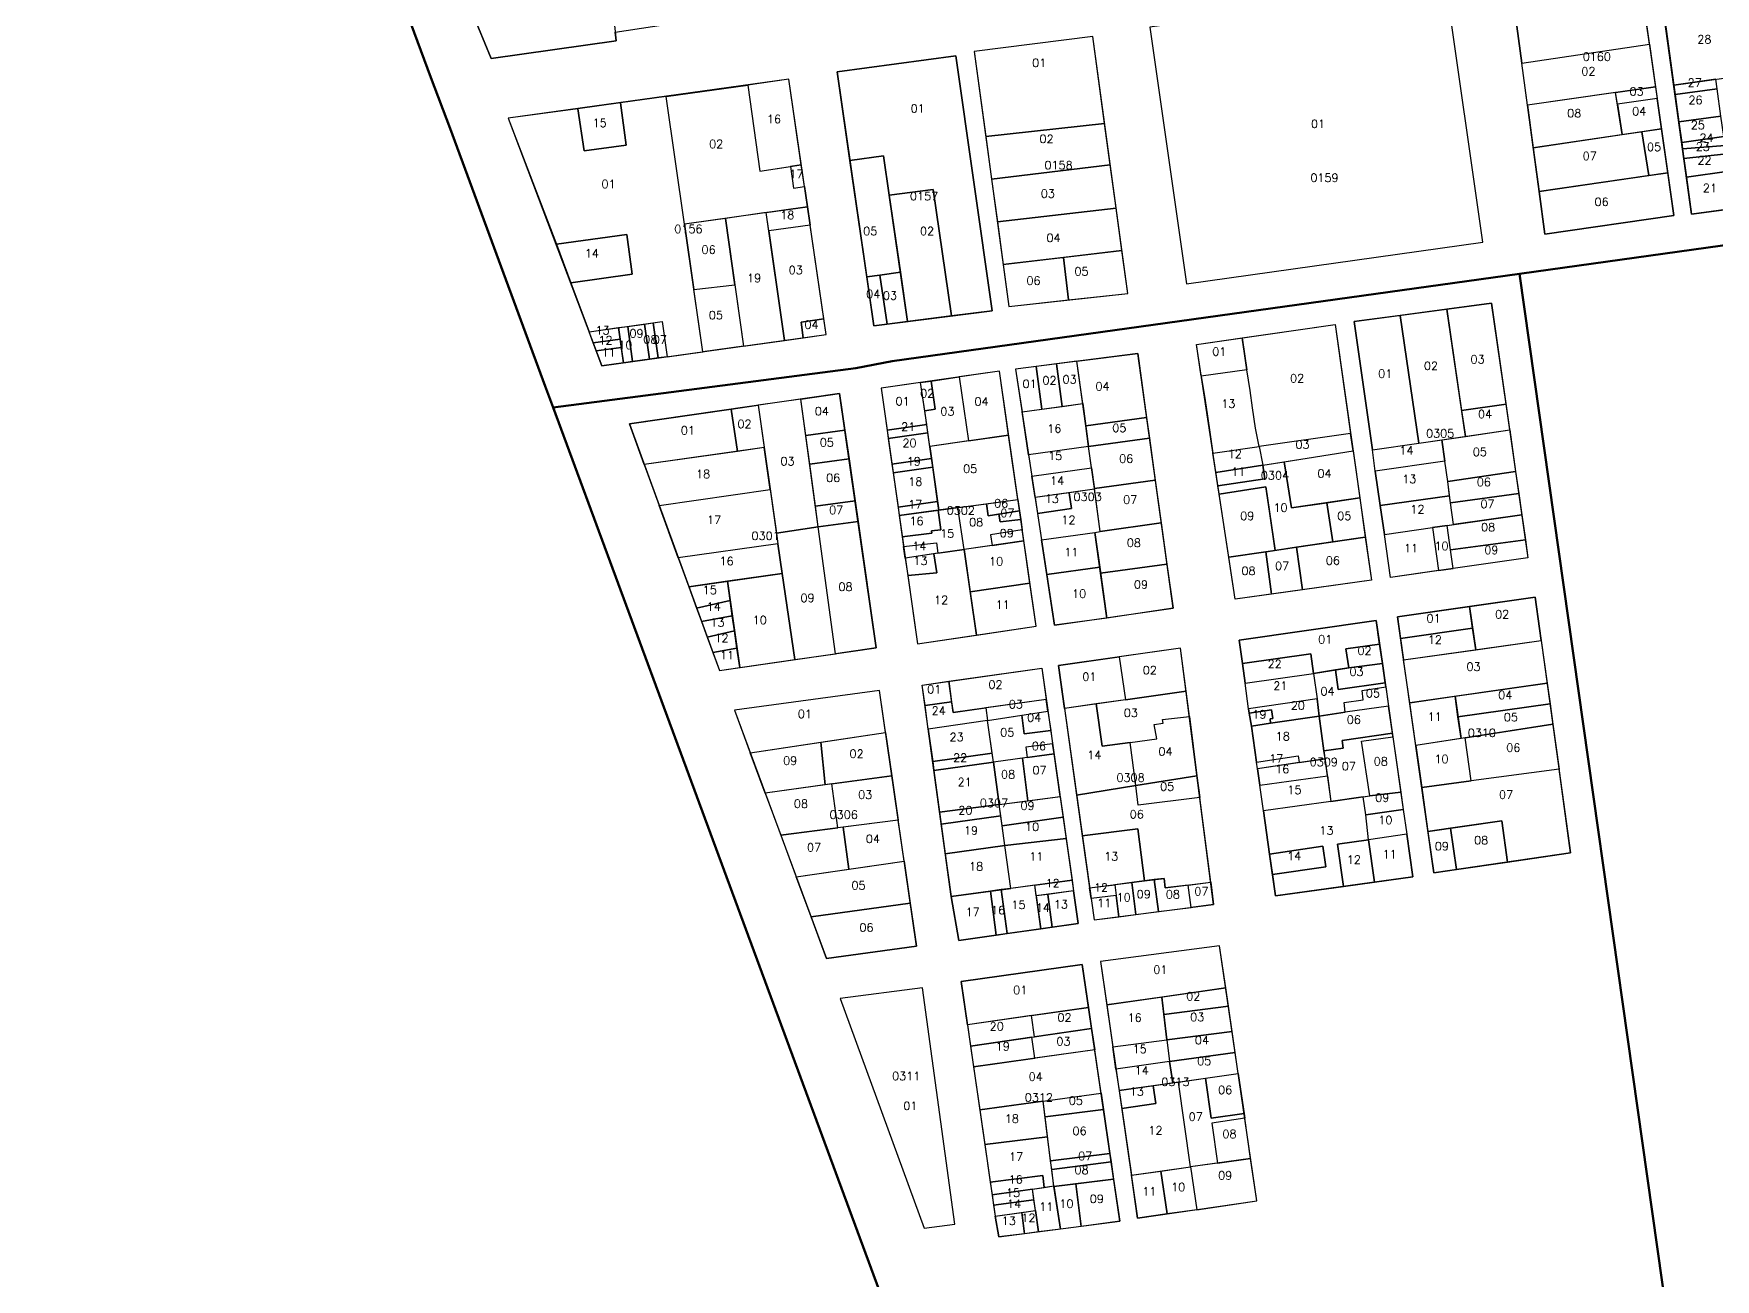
# Model space of a CAD drawing. Header units: inches. Extents: x 278406 to 279830, y 8664136 to 8666196.
# Drawn here: x 278406 to 279223, y 8665001 to 8665606 of the extents above; entities that cross this region are included whole.
import ezdxf
from ezdxf.enums import TextEntityAlignment as Align

# ---------------------------------------------------------------- set-up
doc = ezdxf.new("R2010")
doc.units = ezdxf.units.IN
doc.header["$MEASUREMENT"] = 0
for name, color, linetype in [('LOTE_PL', 4, 'Continuous'), ('LOTE_TXT', 7, 'ByLayer'), ('MZA_NRO', 1, 'Continuous'), ('SECTORES_PL', 7, 'ByLayer')]:
    doc.layers.add(name, color=color, linetype=linetype)
doc.layers.add('MZA_PL', color=7, linetype='Continuous', true_color=0xdc8a38)
doc.styles.add('LOTE_NRO', font='romand.shx')
doc.styles.add('MZA_NRO', font='romand.shx')

msp = doc.modelspace()

# ---------------------------------------------------------------- linework, layer by layer
at = {"layer": 'LOTE_PL'}
for points in [[(278689.1, 8665602.35), (278628.51, 8665593.86), (278613.11, 8665631.21), (278669.84, 8665651.83), (278683.59, 8665653.74), (278689.1, 8665602.35)], [(279184.66, 8665642.22), (279122.96, 8665633.54), (279128.67, 8665591.53), (279190.59, 8665600.74), (279184.66, 8665642.22)], [(278948.19, 8665608.96), (278966.01, 8665484.42), (279109.79, 8665504.65), (279091.98, 8665629.18), (278948.19, 8665608.96)], [(279202.42, 8665580.89), (279243.96, 8665586.74), (279239.59, 8665617.43), (279198.17, 8665611.6), (279202.42, 8665580.89)], [(278920.49, 8665604.43), (278862.97, 8665597.18), (278868.57, 8665555.9), (278926.21, 8665562.26), (278920.49, 8665604.43)], [(279190.59, 8665600.74), (279193.55, 8665580.05), (279131.42, 8665571.21), (279128.67, 8665591.53), (279190.59, 8665600.74)], [(278796.36, 8665587.31), (278853.93, 8665595.11), (278871.7, 8665471.38), (278851.86, 8665468.83), (278842.99, 8665530.26), (278821.69, 8665527.38), (278818.93, 8665546.47), (278802.58, 8665544.26), (278796.36, 8665587.31)], [(278781.96, 8665521.84), (278722.33, 8665513.34), (278713.49, 8665575.37), (278753.11, 8665580.91), (278758.82, 8665539.12), (278773.78, 8665541.34), (278775.26, 8665530.93), (278780.51, 8665531.73), (278781.96, 8665521.84)], [(278772.92, 8665583.68), (278753.11, 8665580.91), (278758.82, 8665539.12), (278778.99, 8665542.12), (278772.92, 8665583.68)], [(279194.35, 8665574.42), (279175.05, 8665571.55), (279174.14, 8665577.29), (279193.55, 8665580.05), (279194.35, 8665574.42)], [(279202.42, 8665580.89), (279203.04, 8665576.39), (279223.44, 8665579.08), (279222.77, 8665583.76), (279202.42, 8665580.89)], [(278713.49, 8665575.37), (278691.21, 8665572.25), (278693.95, 8665551.68), (278673.63, 8665548.99), (278670.51, 8665569.35), (278636.82, 8665564.81), (278660.28, 8665503.62), (278694.35, 8665508.3), (278696.95, 8665489.18), (278667.23, 8665484.87), (278676, 8665461.18), (278711.5, 8665466.12), (278713.93, 8665449.06), (278731.15, 8665451.45), (278713.49, 8665575.37)], [(278691.21, 8665572.25), (278670.51, 8665569.35), (278673.63, 8665548.99), (278693.95, 8665551.68), (278691.21, 8665572.25)], [(279134.25, 8665550.4), (279177.37, 8665556.82), (279174.14, 8665577.29), (279131.42, 8665571.21), (279134.25, 8665550.4)], [(279194.35, 8665574.42), (279175.05, 8665571.55), (279177.37, 8665556.82), (279196.47, 8665559.66), (279194.35, 8665574.42)], [(279203.04, 8665576.39), (279204.9, 8665562.97), (279225.32, 8665565.84), (279223.44, 8665579.08), (279203.04, 8665576.39)], [(279204.9, 8665562.97), (279206.27, 8665553.06), (279226.73, 8665555.94), (279225.32, 8665565.84), (279204.9, 8665562.97)], [(278926.21, 8665562.26), (278868.57, 8665555.9), (278871.38, 8665535.25), (278928.94, 8665542.14), (278926.21, 8665562.26)], [(279190.28, 8665536.93), (279186.94, 8665558.24), (279134.25, 8665550.4), (279137.13, 8665529.2), (279190.28, 8665536.93)], [(279196.47, 8665559.66), (279186.94, 8665558.24), (279190.28, 8665536.93), (279199.52, 8665538.28), (279196.47, 8665559.66)], [(279206.7, 8665549.93), (279227.35, 8665551.61), (279226.73, 8665555.94), (279206.27, 8665553.06), (279206.7, 8665549.93)], [(279207.35, 8665545.26), (279227.94, 8665547.45), (279227.35, 8665551.61), (279206.7, 8665549.93), (279207.35, 8665545.26)], [(279208.6, 8665536.22), (279229.13, 8665539.11), (279227.94, 8665547.45), (279207.35, 8665545.26), (279208.6, 8665536.22)], [(278778.99, 8665542.12), (278773.78, 8665541.34), (278775.26, 8665530.93), (278780.51, 8665531.73), (278778.99, 8665542.12)], [(278802.58, 8665544.26), (278818.93, 8665546.47), (278821.69, 8665527.38), (278827.08, 8665490.06), (278817.16, 8665488.71), (278810.73, 8665487.84), (278802.58, 8665544.26)], [(278928.94, 8665542.14), (278871.38, 8665535.25), (278874.2, 8665514.47), (278931.78, 8665521.23), (278928.94, 8665542.14)], [(279208.6, 8665536.22), (279211.09, 8665518.24), (279231.7, 8665521.02), (279229.13, 8665539.11), (279208.6, 8665536.22)], [(278821.69, 8665527.38), (278842.99, 8665530.26), (278851.86, 8665468.83), (278830.54, 8665466.09), (278821.69, 8665527.38)], [(279199.52, 8665538.28), (279137.13, 8665529.2), (279139.93, 8665508.57), (279202.48, 8665517.59), (279199.52, 8665538.28)], [(278746.76, 8665483.91), (278742.16, 8665516.17), (278722.33, 8665513.34), (278726.85, 8665481.63), (278746.76, 8665483.91)], [(278750.92, 8665454.2), (278770.83, 8665456.97), (278761.99, 8665518.99), (278742.16, 8665516.17), (278750.92, 8665454.2)], [(278783.26, 8665512.93), (278763.26, 8665510.08), (278761.99, 8665518.99), (278781.96, 8665521.84), (278783.26, 8665512.93)], [(278931.78, 8665521.23), (278874.2, 8665514.47), (278877, 8665493.8), (278934.58, 8665500.62), (278931.78, 8665521.23)], [(278783.26, 8665512.93), (278763.26, 8665510.08), (278770.83, 8665456.97), (278779.94, 8665458.24), (278778.88, 8665465.88), (278789.92, 8665467.42), (278783.26, 8665512.93)], [(278934.58, 8665500.62), (278906.23, 8665497.26), (278908.68, 8665476.63), (278937.41, 8665479.75), (278934.58, 8665500.62)], [(278817.16, 8665488.71), (278827.08, 8665490.06), (278830.54, 8665466.09), (278820.62, 8665464.78), (278817.16, 8665488.71)], [(278906.23, 8665497.26), (278877, 8665493.8), (278879.75, 8665473.49), (278908.68, 8665476.63), (278906.23, 8665497.26)], [(278750.92, 8665454.2), (278731.15, 8665451.45), (278726.85, 8665481.63), (278746.76, 8665483.91), (278750.92, 8665454.2)], [(278810.73, 8665487.84), (278817.16, 8665488.71), (278820.62, 8665464.82), (278814.17, 8665463.99), (278810.73, 8665487.84)], [(279114.03, 8665475.05), (279092.24, 8665472.11), (279099.45, 8665422.92), (279121.02, 8665426.08), (279114.03, 8665475.05)], [(278705.29, 8665447.85), (278697.15, 8665446.72), (278694.77, 8665463.79), (278702.91, 8665464.93), (278705.29, 8665447.85)], [(278709.53, 8665448.44), (278705.29, 8665447.85), (278702.91, 8665464.93), (278707.15, 8665465.52), (278709.53, 8665448.44)], [(278713.93, 8665449.06), (278709.53, 8665448.44), (278707.15, 8665465.52), (278711.5, 8665466.12), (278713.93, 8665449.06)], [(278789.92, 8665467.42), (278778.88, 8665465.88), (278779.94, 8665458.24), (278791.03, 8665459.79), (278789.92, 8665467.42)], [(279069.71, 8665469.11), (279047.24, 8665466.11), (279056.15, 8665403.86), (279078.74, 8665407.11), (279069.71, 8665469.11)], [(279092.24, 8665472.11), (279069.71, 8665469.11), (279078.74, 8665407.11), (279101.28, 8665410.42), (279092.24, 8665472.11)], [(278697.15, 8665446.72), (278692.69, 8665446.1), (278690.31, 8665463.17), (278694.77, 8665463.79), (278697.15, 8665446.72)], [(278970.84, 8665454.92), (278993, 8665458.16), (278995.3, 8665442.67), (278973.14, 8665439.67), (278970.84, 8665454.92)], [(279045.6, 8665411.74), (279001.22, 8665405.42), (278999.49, 8665414.42), (278998.05, 8665424.18), (278996.77, 8665432.74), (278995.3, 8665442.67), (278994.13, 8665450.55), (278993, 8665458.16), (279015.65, 8665461.46), (279038.12, 8665464.74), (279040.76, 8665446.05), (279045.6, 8665411.74)], [(278946.57, 8665419.64), (278917.05, 8665415.57), (278912.74, 8665446.83), (278942.31, 8665450.55), (278946.57, 8665419.64)], [(278855.7, 8665439.22), (278860.13, 8665408.24), (278879.63, 8665411.02), (278875.2, 8665442.01), (278855.7, 8665439.22)], [(278883.01, 8665443.08), (278886.17, 8665422.27), (278895.77, 8665423.59), (278892.92, 8665444.33), (278883.01, 8665443.08)], [(278892.92, 8665444.33), (278895.77, 8665423.59), (278905.67, 8665424.95), (278902.83, 8665445.58), (278892.92, 8665444.33)], [(278902.83, 8665445.58), (278905.67, 8665424.95), (278915.57, 8665426.32), (278912.74, 8665446.83), (278902.83, 8665445.58)], [(279001.22, 8665405.42), (278999.49, 8665414.42), (278998.05, 8665424.18), (278996.77, 8665432.74), (278995.3, 8665442.67), (278973.14, 8665439.67), (278974.62, 8665429.86), (278975.92, 8665421.3), (278977.44, 8665411.24), (278978.8, 8665402.24), (279001.22, 8665405.42)], [(278820.62, 8665413.34), (278839.85, 8665416.09), (278836.92, 8665436.53), (278817.7, 8665433.79), (278820.62, 8665413.34)], [(278842.07, 8665437.27), (278844.03, 8665423.55), (278838.88, 8665422.84), (278836.92, 8665436.53), (278842.07, 8665437.27)], [(278855.7, 8665439.22), (278860.13, 8665408.24), (278841.35, 8665405.55), (278838.88, 8665422.84), (278844.03, 8665423.55), (278842.07, 8665437.27), (278855.7, 8665439.22)], [(278758.02, 8665425.47), (278760.96, 8665404.99), (278748, 8665403.13), (278745.05, 8665423.61), (278758.02, 8665425.47)], [(278758.02, 8665425.47), (278766.94, 8665363.41), (278787.27, 8665366.47), (278778.81, 8665428.46), (278758.02, 8665425.47)], [(278800.17, 8665413.34), (278781.22, 8665410.76), (278778.81, 8665428.46), (278797.61, 8665431.16), (278800.17, 8665413.34)], [(278886.17, 8665422.27), (278915.57, 8665426.32), (278918.44, 8665405.48), (278889.32, 8665401.52), (278886.17, 8665422.27)], [(279121.02, 8665426.08), (279099.45, 8665422.92), (279101.28, 8665410.41), (279122.81, 8665413.55), (279121.02, 8665426.08)], [(278745.05, 8665423.61), (278748, 8665403.13), (278702.76, 8665396.76), (278695.56, 8665416.49), (278745.05, 8665423.61)], [(278821.18, 8665409.43), (278840.4, 8665412.18), (278839.85, 8665416.09), (278820.62, 8665413.34), (278821.18, 8665409.43)], [(278947.96, 8665409.5), (278918.44, 8665405.48), (278917.05, 8665415.57), (278946.57, 8665419.64), (278947.96, 8665409.5)], [(278802.17, 8665399.49), (278783.12, 8665396.89), (278781.22, 8665410.76), (278800.17, 8665413.34), (278802.17, 8665399.49)], [(278822.96, 8665396.96), (278842.19, 8665399.71), (278840.4, 8665412.18), (278821.18, 8665409.43), (278822.96, 8665396.96)], [(278950.77, 8665389.16), (278921.25, 8665385.09), (278918.44, 8665405.48), (278947.96, 8665409.5), (278950.77, 8665389.16)], [(279045.6, 8665411.74), (279001.22, 8665405.42), (279002.94, 8665396.45), (279024.5, 8665399.85), (279046.79, 8665403.36), (279045.6, 8665411.74)], [(279056.15, 8665403.86), (279078.74, 8665407.11), (279089.93, 8665408.76), (279091.37, 8665398.36), (279057.59, 8665393.55), (279056.15, 8665403.86)], [(279125.68, 8665393.42), (279092.71, 8665388.49), (279091.37, 8665398.36), (279089.93, 8665408.76), (279122.81, 8665413.55), (279125.68, 8665393.42)], [(278710.03, 8665376.85), (278763.9, 8665384.59), (278760.96, 8665404.99), (278702.76, 8665396.76), (278710.03, 8665376.85)], [(278823.57, 8665392.7), (278842.8, 8665395.45), (278842.19, 8665399.71), (278822.96, 8665396.96), (278823.57, 8665392.7)], [(278890.9, 8665391.15), (278919.86, 8665395.14), (278918.44, 8665405.48), (278889.32, 8665401.52), (278890.9, 8665391.15)], [(278978.8, 8665402.24), (279001.22, 8665405.42), (279002.94, 8665396.45), (278980.21, 8665392.86), (278978.8, 8665402.24)], [(279050.01, 8665380.55), (279016.93, 8665375.69), (279013.39, 8665398.1), (279046.79, 8665403.36), (279050.01, 8665380.55)], [(278805.08, 8665379.2), (278785.89, 8665376.58), (278783.12, 8665396.89), (278802.17, 8665399.49), (278805.08, 8665379.2)], [(278825.96, 8665376.02), (278845.18, 8665378.77), (278842.8, 8665395.45), (278823.57, 8665392.7), (278825.96, 8665376.02)], [(278892.47, 8665380.78), (278890.9, 8665391.15), (278919.86, 8665395.14), (278921.29, 8665384.76), (278892.47, 8665380.78)], [(278980.21, 8665392.86), (279002.94, 8665396.45), (279003.92, 8665389.81), (278981.19, 8665386.38), (278980.21, 8665392.86)], [(279036.98, 8665359.18), (279019.27, 8665356.57), (279009.05, 8665355.07), (279006.24, 8665374.12), (279004.5, 8665385.86), (278981.79, 8665382.43), (278981.19, 8665386.38), (279003.92, 8665389.81), (279002.94, 8665396.45), (279013.39, 8665398.1), (279016.93, 8665375.69), (279034.07, 8665378.21), (279036.98, 8665359.18)], [(279091.37, 8665398.36), (279057.59, 8665393.55), (279059.99, 8665376.8), (279093.65, 8665381.49), (279092.71, 8665388.49), (279091.37, 8665398.36)], [(279127.21, 8665382.61), (279094.12, 8665378.11), (279092.71, 8665388.49), (279125.68, 8665393.42), (279127.21, 8665382.61)], [(278710.03, 8665376.85), (278763.9, 8665384.59), (278767.67, 8665358.32), (278719.29, 8665351.49), (278710.03, 8665376.85)], [(278895.6, 8665360.23), (278921.52, 8665363.8), (278924.12, 8665364.27), (278921.29, 8665384.76), (278909.04, 8665383.07), (278910.14, 8665375.34), (278893.66, 8665372.99), (278895.6, 8665360.23)], [(278953.62, 8665368.46), (278924.12, 8665364.27), (278921.25, 8665385.09), (278950.77, 8665389.16), (278953.62, 8665368.46)], [(278981.79, 8665382.43), (279004.5, 8665385.86), (279009.05, 8665355.07), (279004.52, 8665354.4), (278986.43, 8665351.74), (278981.79, 8665382.43)], [(278806.54, 8665369.1), (278787.27, 8665366.47), (278785.89, 8665376.58), (278805.08, 8665379.2), (278806.54, 8665369.1)], [(278826.53, 8665372.02), (278845.78, 8665374.59), (278845.18, 8665378.77), (278825.96, 8665376.02), (278826.53, 8665372.02)], [(278828.68, 8665356.99), (278844.59, 8665358.67), (278845.32, 8665353.65), (278857.99, 8665355.49), (278855.03, 8665375.82), (278845.41, 8665374.54), (278846.68, 8665364.99), (278842.18, 8665364.61), (278842.31, 8665363.36), (278828.02, 8665361.58), (278828.68, 8665356.99)], [(278893.66, 8665372.99), (278910.14, 8665375.34), (278909.04, 8665383.07), (278892.47, 8665380.78), (278893.66, 8665372.99)], [(279052.7, 8665361.49), (279036.98, 8665359.18), (279034.07, 8665378.21), (279050.01, 8665380.55), (279052.7, 8665361.49)], [(279093.65, 8665381.49), (279059.99, 8665376.8), (279061.96, 8665362.8), (279085.37, 8665366.11), (279092.46, 8665367.17), (279095.56, 8665367.61), (279094.12, 8665378.11), (279093.65, 8665381.49)], [(279128.68, 8665372.3), (279095.56, 8665367.61), (279094.12, 8665378.11), (279127.21, 8665382.61), (279128.68, 8665372.3)], [(278815.27, 8665307.72), (278795.67, 8665304.93), (278787.27, 8665366.47), (278806.54, 8665369.1), (278815.27, 8665307.72)], [(278828.02, 8665361.58), (278842.31, 8665363.36), (278842.18, 8665364.61), (278846.68, 8665364.99), (278845.41, 8665374.54), (278826.53, 8665372.02), (278828.02, 8665361.58)], [(278956.38, 8665348.45), (278924.25, 8665344.02), (278921.52, 8665363.8), (278924.12, 8665364.27), (278953.62, 8665368.46), (278956.38, 8665348.45)], [(279095.43, 8665346.3), (279094.12, 8665355.3), (279092.46, 8665367.17), (279085.37, 8665366.11), (279088.31, 8665345.3), (279095.43, 8665346.3)], [(279130.4, 8665360.24), (279094.12, 8665355.3), (279092.46, 8665367.17), (279128.68, 8665372.3), (279130.4, 8665360.24)], [(278795.67, 8665304.93), (278787.27, 8665366.47), (278766.94, 8665363.41), (278767.67, 8665358.32), (278769.75, 8665343.91), (278775.87, 8665302.08), (278795.67, 8665304.93)], [(278898.15, 8665343.4), (278895.6, 8665360.23), (278921.52, 8665363.8), (278923.85, 8665346.94), (278898.15, 8665343.4)], [(279022.31, 8665335.98), (279019.27, 8665356.57), (279052.7, 8665361.49), (279055.65, 8665340.61), (279022.31, 8665335.98)], [(279085.37, 8665366.11), (279088.31, 8665345.3), (279064.93, 8665341.92), (279061.96, 8665362.8), (279085.37, 8665366.11)], [(279095.43, 8665346.3), (279094.12, 8665355.3), (279130.4, 8665360.24), (279131.65, 8665351.42), (279095.43, 8665346.3)], [(278724.43, 8665337.4), (278769.75, 8665343.91), (278767.67, 8665358.32), (278719.29, 8665351.49), (278724.43, 8665337.4)], [(278828.68, 8665356.99), (278844.59, 8665358.67), (278845.32, 8665353.65), (278829.49, 8665351.34), (278828.68, 8665356.99)], [(278830.7, 8665342.86), (278844.71, 8665344.24), (278843.38, 8665353.37), (278829.49, 8665351.34), (278830.7, 8665342.86)], [(278835.44, 8665309.75), (278864.02, 8665314), (278857.99, 8665355.49), (278843.38, 8665353.37), (278844.71, 8665344.24), (278830.7, 8665342.86), (278835.44, 8665309.75)], [(278989.49, 8665331.42), (278986.43, 8665351.74), (279004.52, 8665354.4), (279007.18, 8665333.88), (278989.49, 8665331.42)], [(279007.18, 8665333.88), (279004.52, 8665354.4), (279019.27, 8665356.57), (279022.31, 8665335.98), (279007.18, 8665333.88)], [(278775.87, 8665302.08), (278769.75, 8665343.91), (278743.13, 8665340.08), (278749.15, 8665298.24), (278775.87, 8665302.08)], [(278927.26, 8665322.17), (278901.89, 8665318.83), (278898.15, 8665343.4), (278923.85, 8665346.94), (278927.26, 8665322.17)], [(278959.43, 8665327.01), (278927.26, 8665322.17), (278924.25, 8665344.02), (278956.38, 8665348.45), (278959.43, 8665327.01)], [(278728.21, 8665327.06), (278744.48, 8665330.71), (278743.13, 8665340.08), (278724.43, 8665337.4), (278728.21, 8665327.06)], [(278730.61, 8665320.49), (278745.53, 8665323.37), (278744.48, 8665330.71), (278728.21, 8665327.06), (278730.61, 8665320.49)], [(279068.38, 8665322.81), (279069.86, 8665312.36), (279104.82, 8665317.33), (279103.33, 8665327.77), (279068.38, 8665322.81)], [(279103.33, 8665327.77), (279106.3, 8665306.88), (279138.12, 8665311.4), (279135.21, 8665332.3), (279103.33, 8665327.77)], [(278733.35, 8665312.97), (278746.59, 8665315.99), (278745.53, 8665323.37), (278730.61, 8665320.49), (278733.35, 8665312.97)], [(279058.03, 8665321.11), (278991.49, 8665311.49), (278993.1, 8665300.18), (279026.29, 8665304.85), (279027.57, 8665295.4), (279044.65, 8665298.05), (279043.34, 8665307.24), (279059.68, 8665309.55), (279058.03, 8665321.11)], [(278736.09, 8665305.46), (278747.8, 8665307.61), (278746.59, 8665315.99), (278733.35, 8665312.97), (278736.09, 8665305.46)], [(279069.86, 8665312.36), (279071.34, 8665301.92), (279106.3, 8665306.88), (279104.82, 8665317.33), (279069.86, 8665312.36)], [(279141.02, 8665290.6), (279074.29, 8665281.13), (279071.34, 8665301.92), (279138.12, 8665311.4), (279141.02, 8665290.6)], [(278736.09, 8665305.46), (278739.25, 8665296.81), (278749.15, 8665298.24), (278747.8, 8665307.61), (278736.09, 8665305.46)], [(278933.34, 8665303.39), (278936.3, 8665282.6), (278906.74, 8665278.39), (278903.84, 8665299.17), (278933.34, 8665303.39)], [(278963.04, 8665307.63), (278933.34, 8665303.39), (278936.3, 8665282.6), (278965.73, 8665286.8), (278963.04, 8665307.63)], [(278993.1, 8665300.18), (278994.46, 8665290.67), (279027.57, 8665295.4), (279026.29, 8665304.85), (278993.1, 8665300.18)], [(279059.68, 8665309.55), (279043.34, 8665307.24), (279044.65, 8665298.05), (279061.02, 8665300.18), (279059.68, 8665309.55)], [(278895.74, 8665297.94), (278897.9, 8665282.79), (278852.65, 8665276.4), (278850.59, 8665291.56), (278895.74, 8665297.94)], [(278994.46, 8665290.67), (279027.57, 8665295.4), (279029.31, 8665283.1), (278996.03, 8665278.24), (278994.46, 8665290.67)], [(279042.54, 8665281.27), (279051.62, 8665282.49), (279051.16, 8665287.14), (279062.65, 8665288.79), (279062.36, 8665290.81), (279039.56, 8665287.55), (279038.23, 8665297.05), (279027.57, 8665295.4), (279029.31, 8665283.1), (279030.39, 8665274.57), (279042.93, 8665276.49), (279042.54, 8665281.27)], [(279061.02, 8665300.18), (279044.65, 8665298.05), (279038.23, 8665297.05), (279039.56, 8665287.55), (279062.36, 8665290.81), (279061.02, 8665300.18)], [(278817.03, 8665287.05), (278746.6, 8665277.55), (278754.27, 8665256.86), (278819.95, 8665266.7), (278817.03, 8665287.05)], [(278850.59, 8665291.56), (278851.95, 8665281.55), (278839.08, 8665279.73), (278837.71, 8665289.74), (278850.59, 8665291.56)], [(278965.73, 8665286.8), (278936.3, 8665282.6), (278922.08, 8665280.57), (278924.99, 8665260.11), (278938.65, 8665261.92), (278951.48, 8665263.63), (278950.27, 8665270.57), (278954.59, 8665271.24), (278954.29, 8665272.97), (278967.33, 8665274.4), (278965.73, 8665286.8)], [(279063.98, 8665279.49), (279042.93, 8665276.49), (279042.54, 8665281.27), (279051.62, 8665282.49), (279051.16, 8665287.14), (279062.65, 8665288.79), (279063.98, 8665279.49)], [(279142.41, 8665280.6), (279097.69, 8665274.26), (279096.27, 8665284.25), (279141.02, 8665290.6), (279142.41, 8665280.6)], [(278868.53, 8665278.64), (278869.37, 8665272.6), (278840.64, 8665268.24), (278839.08, 8665279.73), (278851.95, 8665281.55), (278852.65, 8665276.4), (278868.53, 8665278.64)], [(278897.9, 8665282.79), (278868.53, 8665278.64), (278869.37, 8665272.6), (278898.72, 8665277.05), (278897.9, 8665282.79)], [(278912.62, 8665236.31), (278941.35, 8665240.9), (278938.65, 8665261.92), (278924.99, 8665260.11), (278922.08, 8665280.57), (278906.74, 8665278.39), (278912.62, 8665236.31)], [(278996.34, 8665276.12), (279007.24, 8665277.74), (279007.9, 8665273.55), (279006.49, 8665273.3), (279006.77, 8665271.18), (279030.39, 8665274.57), (279029.31, 8665283.1), (278996.03, 8665278.24), (278996.34, 8665276.12)], [(278997.43, 8665269.74), (279006.78, 8665271.17), (279006.49, 8665273.3), (279007.9, 8665273.55), (279007.24, 8665277.74), (278996.34, 8665276.12), (278997.43, 8665269.74)], [(279063.98, 8665279.49), (279042.93, 8665276.49), (279030.39, 8665274.57), (279032.65, 8665257.86), (279042.06, 8665259.05), (279041.53, 8665262.86), (279065.87, 8665266.35), (279063.98, 8665279.49)], [(279077.24, 8665260.33), (279074.29, 8665281.13), (279096.27, 8665284.25), (279099.18, 8665263.75), (279077.24, 8665260.33)], [(279143.79, 8665270.69), (279099.18, 8665263.75), (279097.69, 8665274.26), (279142.41, 8665280.6), (279143.79, 8665270.69)], [(278840.64, 8665268.24), (278842.78, 8665252.58), (278871.6, 8665256.6), (278869.37, 8665272.6), (278840.64, 8665268.24)], [(278900.97, 8665261.21), (278888.03, 8665259.58), (278888.67, 8665254.54), (278872.21, 8665252.25), (278869.37, 8665272.6), (278886.08, 8665275.13), (278887.21, 8665266.13), (278900.04, 8665267.74), (278900.97, 8665261.21)], [(278900.04, 8665267.74), (278887.21, 8665266.13), (278886.08, 8665275.13), (278898.72, 8665277.05), (278900.04, 8665267.74)], [(278967.33, 8665274.4), (278971.04, 8665245.64), (278941.35, 8665240.9), (278938.65, 8665261.92), (278951.48, 8665263.63), (278950.27, 8665270.57), (278954.59, 8665271.24), (278954.29, 8665272.97), (278967.33, 8665274.4)], [(278997.43, 8665269.74), (278999.91, 8665252.3), (279020.12, 8665255.3), (279020.6, 8665252.06), (279033.19, 8665253.93), (279032.65, 8665257.86), (279030.39, 8665274.57), (279006.78, 8665271.17), (278997.43, 8665269.74)], [(279146.82, 8665248.9), (279104.17, 8665243.23), (279101.21, 8665264.07), (279143.79, 8665270.69), (279146.82, 8665248.9)], [(278788.55, 8665262), (278790.61, 8665241.26), (278761.53, 8665237.25), (278754.27, 8665256.86), (278788.55, 8665262)], [(278819.95, 8665266.7), (278822.96, 8665245.72), (278790.61, 8665241.26), (278788.55, 8665262), (278819.95, 8665266.7)], [(278900.97, 8665261.21), (278888.03, 8665259.58), (278888.67, 8665254.54), (278901.67, 8665256.36), (278900.97, 8665261.21)], [(279065.87, 8665266.35), (279041.53, 8665262.86), (279042.06, 8665259.05), (279032.65, 8665257.86), (279036, 8665233.16), (279054.87, 8665235.99), (279050.86, 8665262.46), (279066.11, 8665264.64), (279065.87, 8665266.35)], [(279069.96, 8665237.74), (279054.87, 8665235.99), (279050.86, 8665262.46), (279066.11, 8665264.64), (279069.96, 8665237.74)], [(279080.11, 8665240.04), (279104.17, 8665243.23), (279101.21, 8665264.07), (279077.24, 8665260.33), (279080.11, 8665240.04)], [(278842.78, 8665252.58), (278843.37, 8665248.22), (278872.21, 8665252.25), (278871.6, 8665256.6), (278842.78, 8665252.58)], [(278886.28, 8665254.21), (278872.21, 8665252.25), (278875.07, 8665231.75), (278888.88, 8665233.53), (278886.28, 8665254.21)], [(278901.67, 8665256.36), (278886.28, 8665254.21), (278888.88, 8665233.53), (278904.63, 8665235.57), (278901.67, 8665256.36)], [(279020.12, 8665255.3), (279020.6, 8665252.06), (279000.38, 8665249.05), (278999.91, 8665252.3), (279020.12, 8665255.3)], [(279001.49, 8665241.2), (279034.31, 8665245.65), (279033.19, 8665253.93), (279000.38, 8665249.05), (279001.49, 8665241.2)], [(278822.96, 8665245.72), (278826.05, 8665224.2), (278796.72, 8665220.42), (278793.89, 8665241.71), (278822.96, 8665245.72)], [(278872.21, 8665252.25), (278843.37, 8665248.22), (278846.12, 8665228.01), (278875.07, 8665231.75), (278872.21, 8665252.25)], [(278972.39, 8665235.23), (278942.57, 8665231.4), (278941.35, 8665240.9), (278971.04, 8665245.64), (278972.39, 8665235.23)], [(279001.49, 8665241.2), (279034.31, 8665245.65), (279036, 8665233.16), (279003.26, 8665228.74), (279001.49, 8665241.2)], [(279152.38, 8665208.28), (279146.82, 8665248.9), (279104.17, 8665243.23), (279080.11, 8665240.04), (279083.14, 8665218.65), (279118.97, 8665223.82), (279121.7, 8665203.83), (279152.38, 8665208.28)], [(278793.89, 8665241.71), (278761.53, 8665237.25), (278769.08, 8665216.86), (278796.72, 8665220.42), (278793.89, 8665241.71)], [(278972.39, 8665235.23), (278942.57, 8665231.4), (278941.35, 8665240.9), (278912.62, 8665236.31), (278915.38, 8665216.53), (278942.3, 8665219.99), (278945.55, 8665194.66), (278955.06, 8665195.89), (278955.66, 8665191.24), (278977.7, 8665194.07), (278972.39, 8665235.23)], [(279069.96, 8665237.74), (279071.17, 8665229.28), (279052.96, 8665226.67), (279051.64, 8665235.5), (279054.87, 8665235.99), (279069.96, 8665237.74)], [(278846.12, 8665228.01), (278846.91, 8665222.26), (278875.83, 8665226.29), (278875.07, 8665231.75), (278846.12, 8665228.01)], [(278906.06, 8665225.57), (278876.5, 8665221.45), (278875.07, 8665231.75), (278904.63, 8665235.57), (278906.06, 8665225.57)], [(279009.15, 8665187.36), (279042.12, 8665191.97), (279039.15, 8665212.46), (279054.28, 8665214.69), (279052.96, 8665226.67), (279051.64, 8665235.5), (279036, 8665233.16), (279003.26, 8665228.74), (279006.27, 8665207.62), (279032.05, 8665211.5), (279033.53, 8665201.49), (279007.66, 8665197.81), (279009.15, 8665187.36)], [(279072.87, 8665217.43), (279054.28, 8665214.69), (279052.96, 8665226.67), (279071.17, 8665229.28), (279072.87, 8665217.43)], [(278799.25, 8665220.75), (278769.08, 8665216.86), (278776.54, 8665196.73), (278802.08, 8665200.37), (278799.25, 8665220.75)], [(278799.25, 8665220.75), (278802.08, 8665200.37), (278828.92, 8665204.2), (278826.05, 8665224.2), (278799.25, 8665220.75)], [(278846.91, 8665222.26), (278848.88, 8665207.79), (278877.84, 8665211.83), (278875.83, 8665226.29), (278846.91, 8665222.26)], [(278907.52, 8665215.32), (278877.84, 8665211.83), (278876.5, 8665221.45), (278906.06, 8665225.57), (278907.52, 8665215.32)], [(279096.96, 8665200.24), (279094.07, 8665220.21), (279083.14, 8665218.65), (279085.98, 8665198.65), (279096.96, 8665200.24)], [(279121.7, 8665203.83), (279118.97, 8665223.82), (279094.07, 8665220.21), (279096.96, 8665200.24), (279121.7, 8665203.83)], [(278910.41, 8665195.03), (278880.74, 8665191.06), (278877.84, 8665211.83), (278907.52, 8665215.32), (278910.41, 8665195.03)], [(278918.91, 8665191.24), (278945.55, 8665194.66), (278942.3, 8665219.99), (278915.38, 8665216.53), (278918.91, 8665191.24)], [(279054.28, 8665214.69), (279039.15, 8665212.46), (279042.12, 8665191.97), (279057.16, 8665194.07), (279054.28, 8665214.69)], [(279072.87, 8665217.43), (279054.28, 8665214.69), (279057.16, 8665194.07), (279075.84, 8665196.67), (279072.87, 8665217.43)], [(278828.92, 8665204.2), (278831.84, 8665183.85), (278783.78, 8665177.19), (278776.54, 8665196.73), (278828.92, 8665204.2)], [(278877.84, 8665211.83), (278848.88, 8665207.79), (278851.69, 8665187.18), (278880.74, 8665191.06), (278877.84, 8665211.83)], [(279033.53, 8665201.49), (279032.05, 8665211.5), (279006.27, 8665207.62), (279007.66, 8665197.81), (279033.53, 8665201.49)], [(278968.2, 8665181.77), (278966.8, 8665192.67), (278955.66, 8665191.24), (278955.06, 8665195.89), (278950.33, 8665195.28), (278952.33, 8665179.76), (278968.2, 8665181.77)], [(278855.53, 8665165.83), (278873.6, 8665168.4), (278870.75, 8665189.73), (278851.69, 8665187.18), (278855.53, 8665165.83)], [(278878.9, 8665169.14), (278876.06, 8665190.44), (278870.75, 8665189.73), (278873.6, 8665168.4), (278878.9, 8665169.14)], [(278895.19, 8665171.43), (278892.36, 8665192.62), (278880.74, 8665191.06), (278876.06, 8665190.44), (278878.9, 8665169.14), (278895.19, 8665171.43)], [(278911.16, 8665189.78), (278893.06, 8665187.36), (278892.36, 8665192.62), (278910.41, 8665195.03), (278911.16, 8665189.78)], [(278900.74, 8665172.21), (278898.61, 8665188.1), (278893.06, 8665187.36), (278895.19, 8665171.43), (278900.74, 8665172.21)], [(278913.41, 8665173.99), (278911.16, 8665189.78), (278898.61, 8665188.1), (278900.74, 8665172.21), (278913.41, 8665173.99)], [(278931.09, 8665192.81), (278931.76, 8665187.64), (278919.63, 8665186.08), (278918.91, 8665191.24), (278931.09, 8665192.81)], [(278919.63, 8665186.08), (278921.07, 8665175.8), (278933.08, 8665177.32), (278931.76, 8665187.64), (278919.63, 8665186.08)], [(278933.08, 8665177.32), (278941.42, 8665178.38), (278939.42, 8665193.88), (278931.09, 8665192.81), (278933.08, 8665177.32)], [(278952.33, 8665179.76), (278950.33, 8665195.28), (278939.42, 8665193.88), (278941.42, 8665178.38), (278952.33, 8665179.76)], [(278979.11, 8665183.16), (278968.2, 8665181.77), (278966.8, 8665192.67), (278977.7, 8665194.07), (278979.11, 8665183.16)], [(278831.84, 8665183.85), (278834.84, 8665162.97), (278791.23, 8665157.09), (278783.78, 8665177.19), (278831.84, 8665183.85)], [(278982.03, 8665163.11), (278924.15, 8665155.49), (278927.21, 8665134.49), (278984.99, 8665142.8), (278982.03, 8665163.11)], [(278915.34, 8665154.17), (278918.4, 8665133.3), (278859.63, 8665124.76), (278856.58, 8665145.84), (278915.34, 8665154.17)], [(278853.55, 8665028.16), (278837.84, 8665142.77), (278797.8, 8665137.53), (278838.7, 8665026.1), (278853.55, 8665028.16)], [(278984.99, 8665142.8), (278953.93, 8665138.3), (278954.93, 8665129.8), (278986.28, 8665133.86), (278984.99, 8665142.8)], [(278919.89, 8665123.11), (278892.21, 8665119.03), (278890.7, 8665129.28), (278918.4, 8665133.3), (278919.89, 8665123.11)], [(278956.34, 8665117.55), (278953.93, 8665138.3), (278927.21, 8665134.49), (278930.15, 8665114.17), (278956.34, 8665117.55)], [(278986.28, 8665133.86), (278954.93, 8665129.8), (278956.34, 8665117.55), (278988.09, 8665121.61), (278986.28, 8665133.86)], [(278861.13, 8665114.45), (278892.21, 8665119.03), (278890.7, 8665129.28), (278859.63, 8665124.76), (278861.13, 8665114.45)], [(278921.41, 8665112.74), (278892.38, 8665108.65), (278890.94, 8665118.84), (278919.89, 8665123.11), (278921.41, 8665112.74)], [(278862.58, 8665104.46), (278892.38, 8665108.65), (278890.94, 8665118.84), (278861.13, 8665114.45), (278862.58, 8665104.46)], [(278957.76, 8665107.08), (278931.73, 8665103.29), (278930.15, 8665114.17), (278956.34, 8665117.55), (278957.76, 8665107.08)], [(278956.34, 8665117.55), (278957.76, 8665107.08), (278989.57, 8665111.39), (278988.09, 8665121.61), (278956.34, 8665117.55)], [(278862.58, 8665104.46), (278865.6, 8665083.61), (278924.49, 8665091.66), (278921.41, 8665112.74), (278862.58, 8665104.46)], [(278957.76, 8665107.08), (278931.73, 8665103.29), (278933.24, 8665092.92), (278959.25, 8665096.65), (278957.76, 8665107.08)], [(278957.76, 8665107.08), (278959.25, 8665096.65), (278991.06, 8665101.17), (278989.57, 8665111.39), (278957.76, 8665107.08)], [(278994.2, 8665079.48), (278978.28, 8665077.17), (278981, 8665057.69), (278967.93, 8665055.86), (278962.03, 8665097.05), (278975.11, 8665098.91), (278977.87, 8665079.49), (278993.86, 8665081.8), (278994.2, 8665079.48)], [(278977.87, 8665079.49), (278975.11, 8665098.91), (278991.06, 8665101.17), (278993.86, 8665081.8), (278977.87, 8665079.49)], [(278925.66, 8665083.73), (278897.3, 8665080.15), (278896.34, 8665087.81), (278924.49, 8665091.66), (278925.66, 8665083.73)], [(278951.09, 8665086.67), (278949.85, 8665095.3), (278933.24, 8665092.92), (278934.5, 8665084.26), (278951.09, 8665086.67)], [(278939.18, 8665051.92), (278967.93, 8665055.86), (278962.03, 8665097.05), (278949.85, 8665095.3), (278951.09, 8665086.67), (278934.5, 8665084.26), (278939.18, 8665051.92)], [(278868.05, 8665066.69), (278898.52, 8665070.53), (278896.34, 8665087.81), (278865.6, 8665083.61), (278868.05, 8665066.69)], [(278928.77, 8665062.45), (278899.99, 8665058.82), (278897.3, 8665080.15), (278925.66, 8665083.73), (278928.77, 8665062.45)], [(278978.28, 8665077.17), (278981, 8665057.69), (278997.03, 8665059.92), (278994.2, 8665079.48), (278978.28, 8665077.17)], [(278868.05, 8665066.69), (278870.7, 8665048.4), (278896.15, 8665051.74), (278896.9, 8665045.92), (278901.53, 8665046.64), (278898.52, 8665070.53), (278868.05, 8665066.69)], [(278929.38, 8665058.3), (278900.52, 8665054.66), (278899.99, 8665058.82), (278928.77, 8665062.45), (278929.38, 8665058.3)], [(278930.6, 8665049.99), (278901.57, 8665046.33), (278900.52, 8665054.66), (278929.38, 8665058.3), (278930.6, 8665049.99)], [(278997.03, 8665059.92), (278967.93, 8665055.86), (278970.9, 8665035.11), (279000.03, 8665039.36), (278997.03, 8665059.92)], [(278933.6, 8665029.5), (278914.86, 8665027.04), (278912.26, 8665047.67), (278930.6, 8665049.99), (278933.6, 8665029.5)], [(278956.56, 8665033.08), (278942.21, 8665031.05), (278939.18, 8665051.92), (278953.56, 8665053.89), (278956.56, 8665033.08)], [(278970.9, 8665035.11), (278956.56, 8665033.08), (278953.56, 8665053.89), (278967.93, 8665055.86), (278970.9, 8665035.11)], [(278894.05, 8665024.31), (278891.14, 8665045.12), (278901.53, 8665046.64), (278904.78, 8665025.72), (278894.05, 8665024.31)], [(278904.78, 8665025.72), (278901.57, 8665046.33), (278912.26, 8665047.67), (278914.86, 8665027.04), (278904.78, 8665025.72)], [(278887.4, 8665023.43), (278874.82, 8665021.91), (278873.08, 8665031.99), (278885.96, 8665033.79), (278887.4, 8665023.43)], [(278887.4, 8665023.43), (278885.96, 8665033.79), (278892.59, 8665034.72), (278894.05, 8665024.31), (278887.4, 8665023.43)]]:
    msp.add_lwpolyline(points, close=True, dxfattribs=at)
at = {"layer": 'LOTE_PL', "elevation": 0}
for points in [[(278660.28, 8665503.62), (278667.23, 8665484.87), (278696.95, 8665489.18), (278694.35, 8665508.3), (278660.28, 8665503.62)], [(278677.99, 8665455.81), (278676, 8665461.18), (278690.31, 8665463.17), (278691.08, 8665457.63), (278677.99, 8665455.81)], [(278679.46, 8665451.85), (278677.99, 8665455.81), (278691.08, 8665457.63), (278691.65, 8665453.55), (278679.46, 8665451.85)], [(278682.13, 8665444.63), (278679.46, 8665451.85), (278691.65, 8665453.55), (278692.69, 8665446.1), (278682.13, 8665444.63)], [(278879.63, 8665411.02), (278841.35, 8665405.55), (278845.78, 8665374.59), (278884.11, 8665379.69), (278879.63, 8665411.02)], [(278886.2, 8665365.1), (278870.82, 8665362.59), (278871.57, 8665357.47), (278857.99, 8665355.49), (278855.03, 8665375.82), (278868.94, 8665377.67), (278869.71, 8665371.86), (278874.91, 8665372.7), (278875.53, 8665368.86), (278885.48, 8665370.11), (278886.2, 8665365.1)], [(278884.89, 8665374.3), (278869.71, 8665371.86), (278868.94, 8665377.67), (278884.11, 8665379.69), (278884.89, 8665374.3)], [(278885.48, 8665370.11), (278875.53, 8665368.86), (278874.91, 8665372.7), (278884.89, 8665374.3), (278885.48, 8665370.11)], [(278886.97, 8665359.71), (278857.99, 8665355.49), (278860.97, 8665335.01), (278889.9, 8665339.21), (278886.97, 8665359.71)], [(278886.2, 8665365.1), (278870.82, 8665362.59), (278871.57, 8665357.47), (278886.97, 8665359.71), (278886.2, 8665365.1)], [(278889.9, 8665339.21), (278860.97, 8665335.01), (278864.02, 8665314), (278892.93, 8665318.37), (278889.9, 8665339.21)], [(278871.57, 8665042.39), (278896.9, 8665045.92), (278896.15, 8665051.74), (278870.7, 8665048.4), (278871.57, 8665042.39)], [(278872.32, 8665037.24), (278891.86, 8665039.97), (278891.14, 8665045.12), (278871.57, 8665042.39), (278872.32, 8665037.24)], [(278873.08, 8665031.99), (278892.59, 8665034.72), (278891.86, 8665039.97), (278872.32, 8665037.24), (278873.08, 8665031.99)]]:
    msp.add_lwpolyline(points, close=True, dxfattribs=at)
at = {"layer": 'MZA_PL'}
for points in [[(278667.38, 8665727.2), (278579.11, 8665713.68), (278593.25, 8665679.38), (278601.53, 8665659.32), (278613.11, 8665631.21), (278628.51, 8665593.86), (278689.1, 8665602.35), (278688.64, 8665606.6), (278768.62, 8665618.76), (278762.04, 8665664.59), (278683.59, 8665653.74), (278675.49, 8665702.86), (278670.4, 8665705.05), (278667.38, 8665727.2)], [(279274.11, 8665526.75), (279211.09, 8665518.24), (279193.76, 8665643.5), (279256.25, 8665652.29), (279274.11, 8665526.75)], [(279202.48, 8665517.59), (279139.93, 8665508.57), (279137.13, 8665529.2), (279128.67, 8665591.53), (279122.96, 8665633.54), (279184.66, 8665642.22), (279202.48, 8665517.59)], [(279091.98, 8665629.18), (278948.19, 8665608.96), (278966.01, 8665484.42), (279109.79, 8665504.65), (279091.98, 8665629.18)], [(278920.49, 8665604.43), (278862.97, 8665597.18), (278879.75, 8665473.49), (278937.41, 8665479.75), (278920.49, 8665604.43)], [(278853.93, 8665595.11), (278796.36, 8665587.31), (278814.17, 8665463.99), (278871.7, 8665471.38), (278853.93, 8665595.11)], [(278772.92, 8665583.68), (278636.82, 8665564.81), (278682.13, 8665444.63), (278791.03, 8665459.79), (278772.92, 8665583.68)], [(279047.24, 8665466.11), (279114.03, 8665475.05), (279131.65, 8665351.42), (279095.43, 8665346.3), (279064.93, 8665341.92), (279061.96, 8665362.8), (279059.99, 8665376.8), (279057.59, 8665393.55), (279056.15, 8665403.86), (279047.24, 8665466.11)], [(278970.84, 8665454.92), (279038.12, 8665464.74), (279055.65, 8665340.61), (278989.49, 8665331.42), (278970.84, 8665454.92)], [(278942.31, 8665450.55), (278883.01, 8665443.08), (278901.89, 8665318.83), (278959.43, 8665327.01), (278942.31, 8665450.55)], [(278817.7, 8665433.79), (278835.44, 8665309.75), (278892.93, 8665318.37), (278875.2, 8665442.01), (278817.7, 8665433.79)], [(278797.61, 8665431.16), (278695.56, 8665416.49), (278739.25, 8665296.81), (278815.27, 8665307.72), (278797.61, 8665431.16)], [(279068.38, 8665322.81), (279135.21, 8665332.3), (279152.38, 8665208.28), (279085.98, 8665198.65), (279068.38, 8665322.81)], [(278991.49, 8665311.49), (279058.03, 8665321.11), (279061.02, 8665300.18), (279063.98, 8665279.49), (279066.11, 8665264.64), (279071.17, 8665229.28), (279072.87, 8665217.43), (279075.84, 8665196.67), (279009.15, 8665187.36), (279006.27, 8665207.62), (279003.26, 8665228.74), (279001.49, 8665241.2), (279000.38, 8665249.05), (278999.91, 8665252.3), (278997.43, 8665269.74), (278996.34, 8665276.12), (278996.03, 8665278.24), (278994.46, 8665290.67), (278993.1, 8665300.18), (278991.49, 8665311.49)], [(278963.04, 8665307.63), (278903.84, 8665299.17), (278921.07, 8665175.8), (278979.11, 8665183.16), (278963.04, 8665307.63)], [(278837.71, 8665289.74), (278895.74, 8665297.94), (278913.41, 8665173.99), (278855.53, 8665165.83), (278851.69, 8665187.18), (278837.71, 8665289.74)], [(278817.03, 8665287.05), (278746.6, 8665277.55), (278791.23, 8665157.09), (278834.84, 8665162.97), (278817.03, 8665287.05)], [(278982.03, 8665163.11), (278924.15, 8665155.49), (278942.21, 8665031.05), (279000.03, 8665039.36), (278982.03, 8665163.11)], [(278856.58, 8665145.84), (278873.08, 8665031.99), (278874.82, 8665021.91), (278933.6, 8665029.5), (278915.34, 8665154.17), (278856.58, 8665145.84)], [(278837.84, 8665142.77), (278797.8, 8665137.53), (278838.7, 8665026.1), (278853.55, 8665028.16), (278837.84, 8665142.77)]]:
    msp.add_lwpolyline(points, close=True, dxfattribs=at)
at = {"layer": 'SECTORES_PL', "lineweight": 100}
msp.add_lwpolyline([(279766.68, 8666196.21), (278536.45, 8666028.05), (278493.15, 8666013.05), (278460.25, 8665987.55), (278440.75, 8665969.75), (278406.45, 8665959.25), (278424.35, 8665923.25), (278457.65, 8665886.35), (278463.95, 8665878.95), (278475.05, 8665864.75), (278489.05, 8665845.25), (278501.85, 8665824.95), (278510.75, 8665809.25), (278530.25, 8665771.85), (278562.95, 8665682.55), (278599.25, 8665584.55), (278608.65, 8665559.85), (278654.75, 8665434.75), (278658.65, 8665424.45), (278805.45, 8665443.55), (278823.05, 8665446.95), (279127.56, 8665489.36), (279462.65, 8665536.05)], dxfattribs=at)
msp.add_lwpolyline([(279127.56, 8665489.36), (278823.05, 8665446.95), (278805.45, 8665443.55), (278658.65, 8665424.45), (278711.15, 8665282.05), (278819.55, 8664988.55), (278882.15, 8664818.35), (278932.65, 8664681.15), (278948.75, 8664639.15), (278968.65, 8664586.05), (278991.85, 8664524.05), (279000.75, 8664498.65), (279026.15, 8664432.25), (279054.95, 8664371.45), (279061.55, 8664357.05), (279071.45, 8664330.45), (279080.35, 8664312.85), (279105.75, 8664257.55), (279139.35, 8664186.55), (279162.85, 8664135.75), (279311.21, 8664191.5), (279215.9, 8664865.08), (279127.56, 8665489.36)], close=True, dxfattribs=at)

# ---------------------------------------------------------------- texts
at = {"layer": 'LOTE_TXT', "style": 'LOTE_NRO'}
for s, p in [('28', (279217.26, 8665601.11)), ('01', (278894.46, 8665589.67)), ('02', (279160.98, 8665585.58)), ('03', (279184.4, 8665575.75)), ('27', (279212.59, 8665580.08)), ('01', (278835.5, 8665567.5)), ('26', (279212.97, 8665571.63)), ('15', (278681.13, 8665560.54)), ('16', (278765.73, 8665562.4)), ('01', (279029.77, 8665560.08)), ('08', (279154.13, 8665565.25)), ('04', (279185.66, 8665566.19)), ('25', (279214.11, 8665559.51)), ('02', (278898.05, 8665552.79)), ('24', (279218.3, 8665553.3)), ('02', (278737.69, 8665550.3)), ('07', (279161.62, 8665544.47)), ('05', (279192.84, 8665548.87)), ('23', (279216.52, 8665548.99)), ('17', (278776.6, 8665535.75)), ('22', (279217.37, 8665542.35)), ('01', (278685.46, 8665530.86)), ('03', (278898.63, 8665526.24)), ('21', (279219.96, 8665528.92)), ('06', (279167.41, 8665522.22)), ('18', (278772.19, 8665515.84)), ('05', (278812.48, 8665508.03)), ('02', (278840.02, 8665508.03)), ('04', (278901.42, 8665504.77)), ('14', (278677.37, 8665497.22)), ('06', (278734.02, 8665499.02)), ('03', (278776.29, 8665489.1)), ('05', (278914.98, 8665488.46)), ('19', (278756.12, 8665485.24)), ('04', (278813.95, 8665477.48)), ('06', (278891.7, 8665483.97)), ('03', (278822.04, 8665476.74)), ('05', (278737.58, 8665467.23)), ('04', (278783.92, 8665462.61)), ('13', (278682.56, 8665459.88)), ('12', (278684, 8665455.05)), ('10', (278693.6, 8665452.71)), ('09', (278699.05, 8665458.37)), ('08', (278705.74, 8665455.43)), ('07', (278710.32, 8665455.34)), ('11', (278685.55, 8665449.17)), ('01', (278981.88, 8665449.55)), ('03', (279107.22, 8665445.8)), ('02', (279019.61, 8665436.58)), ('01', (279062.41, 8665438.85)), ('02', (279084.6, 8665442.64)), ('02', (278840.1, 8665429.25)), ('01', (278889.82, 8665433.89)), ('02', (278899.43, 8665435.56)), ('03', (278909.23, 8665436.05)), ('04', (278925.21, 8665432.71)), ('04', (278789.02, 8665420.65)), ('01', (278828.19, 8665425.44)), ('03', (278849.9, 8665420.52)), ('04', (278866.49, 8665425.34)), ('13', (278986.25, 8665424.25)), ('02', (278751.43, 8665414.45)), ('21', (278830.88, 8665413.06)), ('16', (278901.79, 8665412.19)), ('05', (278933.35, 8665412.5)), ('04', (279110.83, 8665419.22)), ('01', (278723.96, 8665411.28)), ('05', (278791.38, 8665405.47)), ('20', (278831.54, 8665405.17)), ('03', (279022.25, 8665404.44)), ('03', (278772.29, 8665396.35)), ('19', (278833.64, 8665396.31)), ('15', (278902.22, 8665398.94)), ('06', (278936.69, 8665397.58)), ('12', (278989.43, 8665399.87)), ('14', (279072.72, 8665401.61)), ('05', (279108.33, 8665400.87)), ('18', (278731.36, 8665390.16)), ('06', (278794.46, 8665388.29)), ('05', (278860.96, 8665392.68)), ('11', (278991.15, 8665391.29)), ('04', (279032.92, 8665390.37)), ('13', (279074.05, 8665387.73)), ('18', (278834.34, 8665386.48)), ('14', (278903.14, 8665386.86)), ('06', (279110.24, 8665386.27)), ('07', (278795.92, 8665372.65)), ('17', (278834.29, 8665375.45)), ('06', (278875.97, 8665375.91)), ('07', (278879.01, 8665371.22)), ('13', (278900.62, 8665378.12)), ('07', (278938.65, 8665377.67)), ('10', (279011.6, 8665373.79)), ('12', (279078.03, 8665373.03)), ('07', (279112.03, 8665375.62)), ('17', (278736.68, 8665367.92)), ('16', (278834.93, 8665367.31)), ('08', (278863.88, 8665366.76)), ('12', (278908.66, 8665367.88)), ('09', (278995.42, 8665369.8)), ('05', (279042.53, 8665369.8)), ('08', (279112.3, 8665364.36)), ('14', (278836.27, 8665355.2)), ('15', (278849.81, 8665361.29)), ('09', (278878.69, 8665361.43)), ('08', (278940.42, 8665356.77)), ('10', (279089.71, 8665355.23)), ('16', (278742.74, 8665347.88)), ('13', (278836.83, 8665348)), ('10', (278873.58, 8665347.74)), ('11', (278910.1, 8665352.22)), ('06', (279036.98, 8665348.14)), ('11', (279074.91, 8665354.16)), ('09', (279113.89, 8665353.25)), ('08', (278996.05, 8665343.17)), ('07', (279012.33, 8665345.55)), ('15', (278734.62, 8665333.88)), ('08', (278800.46, 8665335.41)), ('10', (278913.85, 8665332.06)), ('09', (278943.86, 8665336.54)), ('14', (278736.54, 8665325.82)), ('09', (278782.04, 8665330.01)), ('12', (278846.87, 8665329)), ('11', (278876.75, 8665326.69)), ('13', (278738.3, 8665318.08)), ('10', (278758.81, 8665319.25)), ('01', (279085.87, 8665320.07)), ('02', (279119.11, 8665322.06)), ('12', (278740.31, 8665310.6)), ('01', (279033.24, 8665309.93)), ('12', (279086.49, 8665309.74)), ('11', (278743, 8665302.23)), ('22', (279008.74, 8665298)), ('02', (279052.33, 8665304.41)), ('01', (278918.8, 8665291.74)), ('02', (278948.13, 8665294.94)), ('03', (279048.47, 8665294.22)), ('03', (279105.24, 8665296.61)), ('01', (278843.53, 8665285.69)), ('02', (278873.23, 8665287.95)), ('21', (279011.51, 8665287.37)), ('04', (279034.39, 8665284.72)), ('05', (279056.44, 8665283.74)), ('04', (279120.66, 8665282.88)), ('01', (278780.74, 8665273.73)), ('24', (278845.7, 8665275.31)), ('03', (278883.13, 8665278.41)), ('03', (278938.93, 8665274.25)), ('19', (279001.33, 8665273.5)), ('20', (279019.98, 8665277.81)), ('04', (278891.98, 8665271.94)), ('06', (279047.12, 8665270.95)), ('11', (279086.37, 8665272.35)), ('05', (279123.39, 8665272.16)), ('23', (278854.4, 8665262.46)), ('05', (278878.98, 8665264.75)), ('06', (278894.33, 8665258.11)), ('18', (279012.7, 8665262.88)), ('06', (279124.56, 8665257.34)), ('09', (278773.6, 8665251)), ('02', (278805.85, 8665254.38)), ('22', (278856.1, 8665252.43)), ('14', (278921.24, 8665253.81)), ('04', (278955.72, 8665255.49)), ('17', (279009.51, 8665252.09)), ('08', (279060.21, 8665250.7)), ('10', (279089.71, 8665251.81)), ('21', (278858.31, 8665240.66)), ('08', (278879.34, 8665244.39)), ('07', (278894.65, 8665246.4)), ('16', (279012.41, 8665246.93)), ('07', (279044.78, 8665248.36)), ('03', (278810, 8665234.5)), ('05', (278956.53, 8665238.46)), ('15', (279018.31, 8665236.85)), ('09', (279060.97, 8665233.06)), ('07', (279121.01, 8665234.52)), ('08', (278778.84, 8665230.14)), ('20', (278858.64, 8665226.94)), ('09', (278888.82, 8665229.16)), ('06', (278941.8, 8665225.02)), ('19', (278861.36, 8665217.15)), ('10', (278890.98, 8665218.92)), ('13', (279033.87, 8665217.13)), ('10', (279062.45, 8665222.19)), ('07', (278785.18, 8665208.93)), ('04', (278813.78, 8665213.09)), ('09', (279089.85, 8665209.52)), ('08', (279108.95, 8665212.45)), ('18', (278863.84, 8665199.72)), ('11', (278893.1, 8665204.52)), ('13', (278929.41, 8665204.56)), ('14', (279018.21, 8665204.8)), ('12', (279047.18, 8665203.01)), ('11', (279064.57, 8665205.63)), ('12', (278900.98, 8665191.56)), ('05', (278806.77, 8665190.49)), ('12', (278924.44, 8665189.48)), ('10', (278935.43, 8665184.69)), ('09', (278945.18, 8665186.24)), ('08', (278959.35, 8665186.15)), ('07', (278973.15, 8665187.59)), ('17', (278862.17, 8665177.58)), ('16', (278874.53, 8665178.48)), ('15', (278884.39, 8665181.06)), ('14', (278896.27, 8665179.68)), ('13', (278905.01, 8665181.3)), ('11', (278926.02, 8665182.01)), ('06', (278810.62, 8665170.06)), ('01', (278953.27, 8665149.58)), ('01', (278885.26, 8665139.73)), ('02', (278969.26, 8665136.65)), ('02', (278906.71, 8665126.37)), ('16', (278940.77, 8665126.29)), ('03', (278971.16, 8665126.6)), ('20', (278873.84, 8665122.09)), ('19', (278876.78, 8665112.39)), ('03', (278906.21, 8665114.79)), ('15', (278943.21, 8665111.11)), ('04', (278973.46, 8665115.4)), ('05', (278974.54, 8665105.29)), ('04', (278892.76, 8665097.68)), ('14', (278944.2, 8665100.68)), ('05', (278912.21, 8665086.05)), ('13', (278941.81, 8665090.47)), ('06', (278984.69, 8665091.26)), ('01', (278831.95, 8665083.53)), ('18', (278881.21, 8665077.3)), ('07', (278970.4, 8665078.22)), ('06', (278914.06, 8665071.36)), ('12', (278950.9, 8665071.62)), ('08', (278986.77, 8665069.86)), ('17', (278883.22, 8665058.81)), ('07', (278916.82, 8665059.2)), ('16', (278883.04, 8665047.78)), ('08', (278915.04, 8665052.37)), ('09', (278984.73, 8665049.75)), ('15', (278881.76, 8665041.34)), ('09', (278922.4, 8665038.37)), ('11', (278947.93, 8665042)), ('10', (278961.91, 8665044.09)), ('14', (278882.31, 8665035.95)), ('12', (278889.23, 8665029.19)), ('11', (278897.85, 8665034.57)), ('10', (278907.68, 8665036)), ('13', (278879.71, 8665027.71))]:
    msp.add_text(s, height=4, dxfattribs=at).set_placement(p, align=Align.CENTER)
at = {"layer": 'MZA_NRO', "lineweight": -2, "style": 'MZA_NRO'}
for s, p in [('0160', (279165.09, 8665594.66)), ('0309', (279032.56, 8665252.35))]:
    msp.add_text(s, height=4, dxfattribs=at).set_placement(p, align=Align.MIDDLE_CENTER)
at = {"layer": 'MZA_NRO', "style": 'MZA_NRO'}
for s, p in [('0158', (278903.85, 8665542.02)), ('0159', (279032.91, 8665535.91)), ('0157', (278838.58, 8665526.97)), ('0156', (278724.21, 8665511.07)), ('0305', (279089.05, 8665411.83)), ('0304', (279008.88, 8665391.46)), ('0302', (278856.41, 8665374.43)), ('0303', (278917.97, 8665381.05)), ('0301', (278761.71, 8665362.12)), ('0310', (279109.27, 8665266.54)), ('0308', (278938.8, 8665244.78)), ('0306', (278799.59, 8665226.8)), ('0307', (278872.51, 8665232.48)), ('0311', (278829.89, 8665099.99)), ('0313', (278960.58, 8665097.15)), ('0312', (278894.29, 8665089.58))]:
    msp.add_text(s, height=4, dxfattribs=at).set_placement(p, align=Align.MIDDLE_CENTER)

doc.saveas('drawing.dxf')
